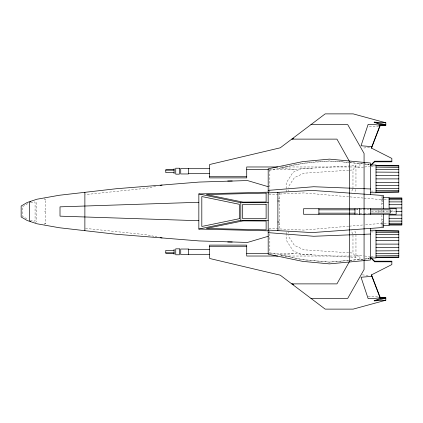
<?xml version="1.0" encoding="UTF-8"?>
<svg xmlns="http://www.w3.org/2000/svg" width="423" height="423" viewBox="0 0 423 423"><rect width="100%" height="100%" fill="white"/><g stroke="black" fill="none" stroke-linecap="round" stroke-linejoin="round"><path stroke-width="0.32" stroke-dasharray="2.12 1.59" d="M355.748 189.493L354.908 191.899L354.908 193.48M352.724 189.086L351.714 191.307L351.714 192.602M352.972 188.531L352.972 169.956L355.96 165.605L300.875 168.788L293.028 172.288L286.149 183.027L286.149 189.367M35.299 222.715L36.352 221.541L36.352 201.459M27.791 203.643L22.377 206.789L22.377 216.211L27.791 219.357M44.293 224.238L45.636 223.503L45.636 199.497L44.293 198.762M364.642 259.072L366.91 258.834L370.379 257.575M30.678 202.781L34.141 201.745L35.077 202.501L35.077 220.499L34.141 221.255L30.678 220.219M369.316 258.442L366.91 258.834M269.419 170.332L302.662 163.41L329.438 160.904L348.721 162.49M155.648 186.374L146.67 188.23L85.531 194.585M44.463 199.693L45.636 199.497M363.484 167.148L359.936 167.63L355.96 167.402M364.705 166.985L369.75 166.302M378.828 126.022L373.197 126.747L368.766 126.747M369.628 147.495L362.268 148.124M311.963 254.852L294.709 253.663L279.265 254.72L302.662 259.727L329.438 262.133L363.484 259.193M349.366 260.351L329.438 262.096L302.662 259.59L269.419 252.668M350.006 260.298L363.431 259.119M364.658 259.013L369.316 258.606M269.07 169.337L294.709 169.337L311.963 168.148M348.716 226.21L303.878 230.075L268.838 228.436M349.366 226.152L363.431 224.941M365.594 224.75L382.91 223.259M348.705 170.236L304.005 173.197L294.434 177.597L288.618 186.379L288.618 187.574M349.969 170.157L352.972 169.956M355.96 255.598L359.936 255.37L363.484 255.852M268.838 194.564L303.878 192.925L348.716 196.79M371.13 191.09L375.085 191.053M371.13 256.312L375.085 256.275M281.528 166.974L349.366 166.974M350.027 166.974L359.936 166.974L359.936 163.431L349.985 162.596M278.429 193.01L279.54 193.01M382.995 196.51L381.89 196.51L381.89 207.545M381.89 197.499L382.995 197.499M278.429 198.218L279.54 198.218M381.89 198.889L382.995 198.889M381.89 199.022L382.995 199.022M384.206 199.302L388.124 199.302M381.89 200.09L382.995 200.09M381.89 201.612L382.995 201.612M381.89 203.273L382.995 203.273M355.785 209.834L369.919 209.834M44.463 211.5L45.636 211.5M371.304 211.5L395.473 211.5M355.785 213.166L358.984 213.166M359.619 213.166L363.436 213.166M364.071 213.166L369.919 213.166M381.89 219.727L382.995 219.727M381.89 221.388L382.995 221.388M381.89 222.91L382.995 222.91M384.206 223.698L388.124 223.698M381.89 223.979L382.995 223.979M381.89 224.111L383.55 224.111M278.429 224.782L279.54 224.782M381.89 225.501L383.55 225.501M383.55 226.49L381.89 226.49L381.89 215.455M278.429 229.99L279.54 229.99M269.07 253.663L294.709 253.663M281.528 256.026L349.366 256.026M350.027 256.026L359.936 256.026L359.936 259.569M362.268 274.876L369.628 275.505M368.132 296.253L373.197 296.253L378.828 296.978M371.13 166.688L375.085 166.725M371.13 231.91L375.085 231.947M294.709 169.337L279.265 168.28C302.064 162.448 325.932 159.148 349.366 162.649M354.908 231.101L355.96 234.109L355.96 257.396L300.875 254.212L293.028 250.712L286.149 239.973L286.149 234.786M348.705 252.764L304.005 249.803L294.434 245.403L288.618 236.621L288.618 235.426M349.969 252.843L352.972 253.044L355.96 257.396M350.006 162.702L364.071 163.934M364.658 163.987L369.316 164.394M350.006 196.901L363.431 198.059M364.071 198.117L382.91 199.741M364.071 163.865L369.316 164.558M85.531 228.415L146.67 234.77L154.369 236.357M359.936 163.431L363.484 163.807M364.705 256.015L369.75 256.698M44.463 223.307L45.636 223.503M155.008 236.494L156.933 236.891M366.91 164.166L370.379 165.425M352.724 233.914L351.714 231.693L351.714 230.398M392.015 209.834L392.015 214.271M389.097 210.305L389.097 212.695M383.55 210.183L383.55 212.817M381.89 210.183L381.89 212.817M378.12 210.39L378.12 212.61M357.71 208.729L357.71 209.834M355.96 165.605L355.96 187.696M352.972 235.109L352.972 253.044M288.618 189.969L288.618 191.164M288.618 231.836L288.618 233.031M286.149 190.001L286.149 191.899M286.149 232.364L286.149 234.268M279.54 192.856L279.54 230.144M269.853 170.104L269.853 189.293M269.853 189.938L269.853 192.174M269.853 230.826L269.853 232.058M269.853 233.708L269.853 252.896"/><path stroke-width="0.63" d="M371.5 148.156L380.272 125.314L380.272 124.722L374.154 122.141L385.813 122.781L385.813 125.314L380.272 125.314M30.583 201.353L29.425 202.776L29.425 220.224L30.583 221.647M370.474 165.33L374.656 161.211L391.846 161.211M371.235 165.171L374.656 161.798L391.846 161.798L391.846 158.435L371.32 148.024L380.272 124.722L385.813 124.722L374.154 122.141M292.547 139.119L293.588 138.337M374.154 300.859L380.272 298.278L385.813 298.278L374.154 300.859L385.813 300.219L385.813 297.686L380.272 297.686L371.5 274.844M268.187 236.304L247.455 242.448L199.238 240.936L116.055 234.242L59.31 227.743L36.923 223.767L27.194 220.51L21.15 216.962L21.15 206.038L27.194 202.49L36.923 199.233L59.31 195.257L116.055 188.758L199.238 182.064L247.455 180.552L268.187 186.696M385.813 300.219L353.179 309.118L325.176 309.118L280.259 275.188L209.57 258.469L209.57 245.107L246.72 245.107L246.72 256.026L277.588 256.026M268.187 192.174L198.842 193.94L198.842 229.06L240.798 220.309L268.187 220.309M160.143 185.448L162.067 185.052M371.479 147.289L371.849 147.236L371.849 146.649L361.036 145.761L368.132 124.388L373.9 124.468L380.06 125.271L380.06 125.864M268.187 190.376L313.676 186.733L370.474 188.959M381.282 298.004L385.813 297.686M268.187 192.925L312.2 190.419L383.55 195.532L383.55 208.56M370.474 234.041L313.676 236.267L268.187 232.624M198.842 202.284L60.008 206.842L60.008 216.158L198.842 220.716M376.015 192.016L398.799 191.756M376.015 192.481L398.799 192.206L398.799 165.567L376.015 165.298M376.015 257.242L398.799 256.978M376.015 257.702L398.799 257.433L398.799 230.794L376.015 230.519M376.015 190.657L398.799 190.424M376.015 255.883L398.799 255.645M376.015 188.499L398.799 188.309M376.015 253.721L398.799 253.53M376.015 185.686L398.799 185.549M376.015 250.908L398.799 250.77M376.015 182.408L398.799 182.334M376.015 247.629L398.799 247.561M310.953 124.626L347.727 124.626L364.071 153.449L364.071 269.551L347.727 298.374L310.953 298.374M291.77 139.119L336.93 139.119L349.366 161.295L349.366 261.705L336.93 283.881L291.77 283.881M370.474 165.028L376.015 165.028L376.015 192.751L370.474 192.751M277.588 166.974L246.72 166.974L246.72 177.893L209.57 177.893L209.57 164.531L280.259 147.812L325.176 113.882L353.179 113.882L385.813 122.781M188.494 168.698L209.57 168.698M246.72 169.337L268.415 169.337M174.08 169.803L165.763 169.803L165.763 172.579L174.08 172.579M165.763 170.083L174.08 170.083M188.494 173.689L209.57 173.689M209.57 176.724L246.72 176.724M376.015 178.887L398.799 178.887M227.722 180.996L232.227 180.996M383.55 197.631L389.097 197.631L389.097 207.984L401.85 207.984M389.097 197.916L401.85 197.916L401.85 225.084L389.097 225.084M389.097 198.376L401.85 198.376M389.097 199.735L401.85 199.735M277.879 201.004L278.984 201.004M389.097 201.893L401.85 201.893M198.842 193.94L240.798 202.691L268.187 202.691M389.097 204.706L401.85 204.706M318.894 209.834L355.14 209.834M370.648 209.834L390.334 209.834L390.334 213.166L370.648 213.166M396.113 211.5L401.85 211.5M318.894 213.166L355.14 213.166M401.85 215.016L389.097 215.016L389.097 225.369L383.55 225.369M389.097 218.294L401.85 218.294M389.097 221.107L401.85 221.107M277.879 221.996L278.984 221.996M389.097 223.265L401.85 223.265M389.097 224.624L401.85 224.624M370.474 230.249L376.015 230.249L376.015 257.972L370.474 257.972M227.722 242.004L232.227 242.004M376.015 244.113L398.799 244.113M209.57 246.276L246.72 246.276M188.494 249.311L209.57 249.311M174.08 250.421L165.763 250.421L165.763 253.197L174.08 253.197M165.763 252.917L174.08 252.917M246.72 253.663L268.415 253.663M188.494 254.302L209.57 254.302M371.235 257.829L374.656 261.203L391.846 261.203L391.846 264.565L371.32 274.976L380.272 298.278L380.272 297.686M370.474 257.67L374.656 261.789L391.846 261.789M376.015 175.371L398.799 175.439M376.015 240.592L398.799 240.666M376.015 172.092L398.799 172.23M376.015 237.314L398.799 237.451M376.015 169.279L398.799 169.47M376.015 234.501L398.799 234.691M376.015 167.117L398.799 167.355M376.015 232.343L398.799 232.576M376.015 165.758L398.799 166.022M376.015 230.984L398.799 231.244M198.842 229.06L268.187 230.826M268.187 230.075L312.2 232.581L383.55 227.468L383.55 214.44M381.282 124.997L385.813 125.314M371.479 275.711L371.849 275.764L371.849 276.351L361.036 277.239L368.132 298.612L373.9 298.532L380.06 297.729L380.06 297.136M160.143 237.552L162.067 237.948M292.547 283.881L293.588 284.663M374.656 161.211L374.656 161.798M374.656 261.203L374.656 261.789M370.648 208.729L370.648 214.271M370.474 194.596L370.474 163.008L329.438 159.117L302.662 161.623L268.187 168.803L268.187 254.197L302.662 261.377L329.438 263.883L370.474 259.992L370.474 228.404M359.561 208.729L359.561 214.271M354.96 208.729L354.96 214.271M318.894 208.729L318.894 214.271M277.879 192.37L277.879 230.63M240.798 202.691L240.798 220.309M174.08 168.698L174.08 173.689M174.08 249.311L174.08 254.302M84.875 192.328L84.875 230.672M239.312 218.707L201.813 226.469L201.813 196.531L239.312 204.293L239.312 218.707M243.008 220.875L206.398 228.441L266.12 229.874L266.12 221.023L243.008 220.875M266.12 193.126L206.398 194.559L243.008 202.125L266.12 201.977L266.12 193.126M179.347 168.217L175.741 168.217L175.741 174.165L179.347 174.165L179.347 168.217M188.494 168.417L180.732 168.417L180.732 173.964L188.494 173.964L188.494 168.417M266.12 204.293L242.691 204.293L242.691 218.707L266.12 218.707L266.12 204.293M396.155 208.729L303.534 208.729L303.534 214.271L396.155 214.271L396.155 208.729M179.347 248.835L175.741 248.835L175.741 254.783L179.347 254.783L179.347 248.835M188.494 249.036L180.732 249.036L180.732 254.583L188.494 254.583L188.494 249.036"/></g></svg>
